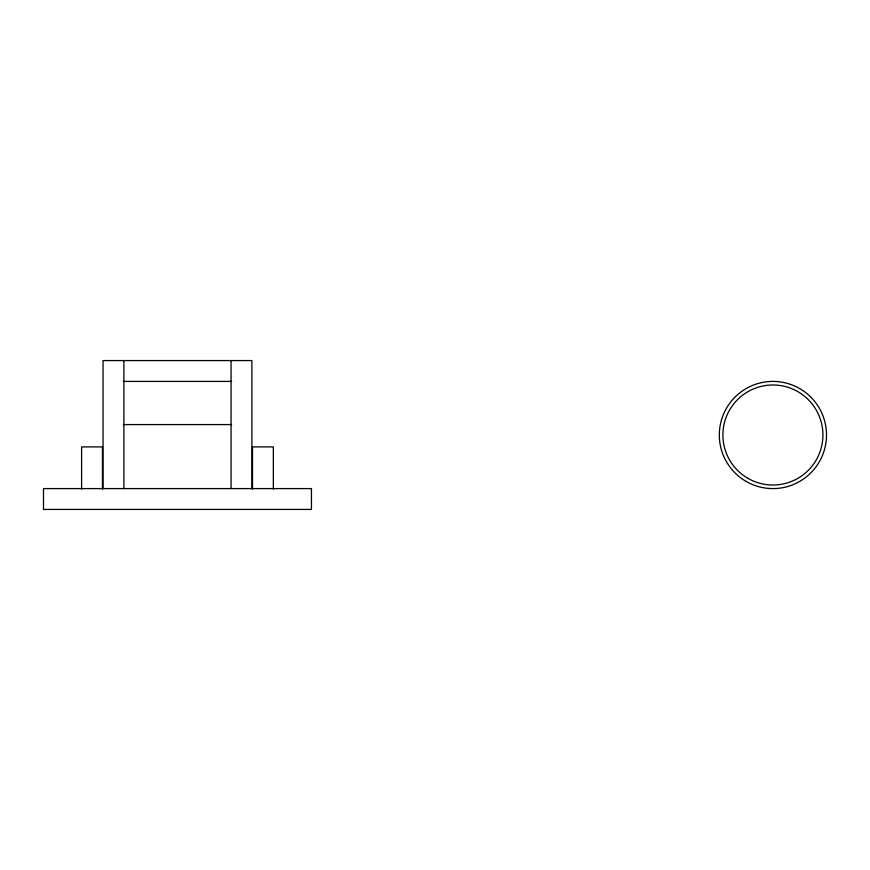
<?xml version="1.0" encoding="UTF-8"?>
<svg xmlns="http://www.w3.org/2000/svg" width="870" height="870" viewBox="0 0 870 870"><rect width="100%" height="100%" fill="white"/><g stroke="black" fill="none" stroke-linecap="round" stroke-linejoin="round"><path stroke-width="1.3" d="M123.312 381.408L231.627 381.408M123.344 424.582L231.605 424.582M273.343 489.157L273.343 446.908L252.496 446.908L252.496 489.157M251.898 488.592L251.898 360.571L103.041 360.571L103.041 488.592M231.061 360.571L231.061 488.592M123.888 360.571L123.888 488.592M102.453 489.157L102.453 446.908L81.606 446.908L81.606 489.157M311.449 488.592L43.5 488.592L43.5 509.428L311.449 509.428L311.449 488.592M746.112 481.414A53.592 53.592 0 0 0 826.5 435A53.592 53.592 0 0 0 746.112 388.585A53.592 53.592 0 0 0 746.112 481.414M747.906 478.315A50.014 50.014 0 0 0 822.922 435A50.014 50.014 0 0 0 747.906 391.685A50.014 50.014 0 0 0 747.906 478.315"/></g></svg>
